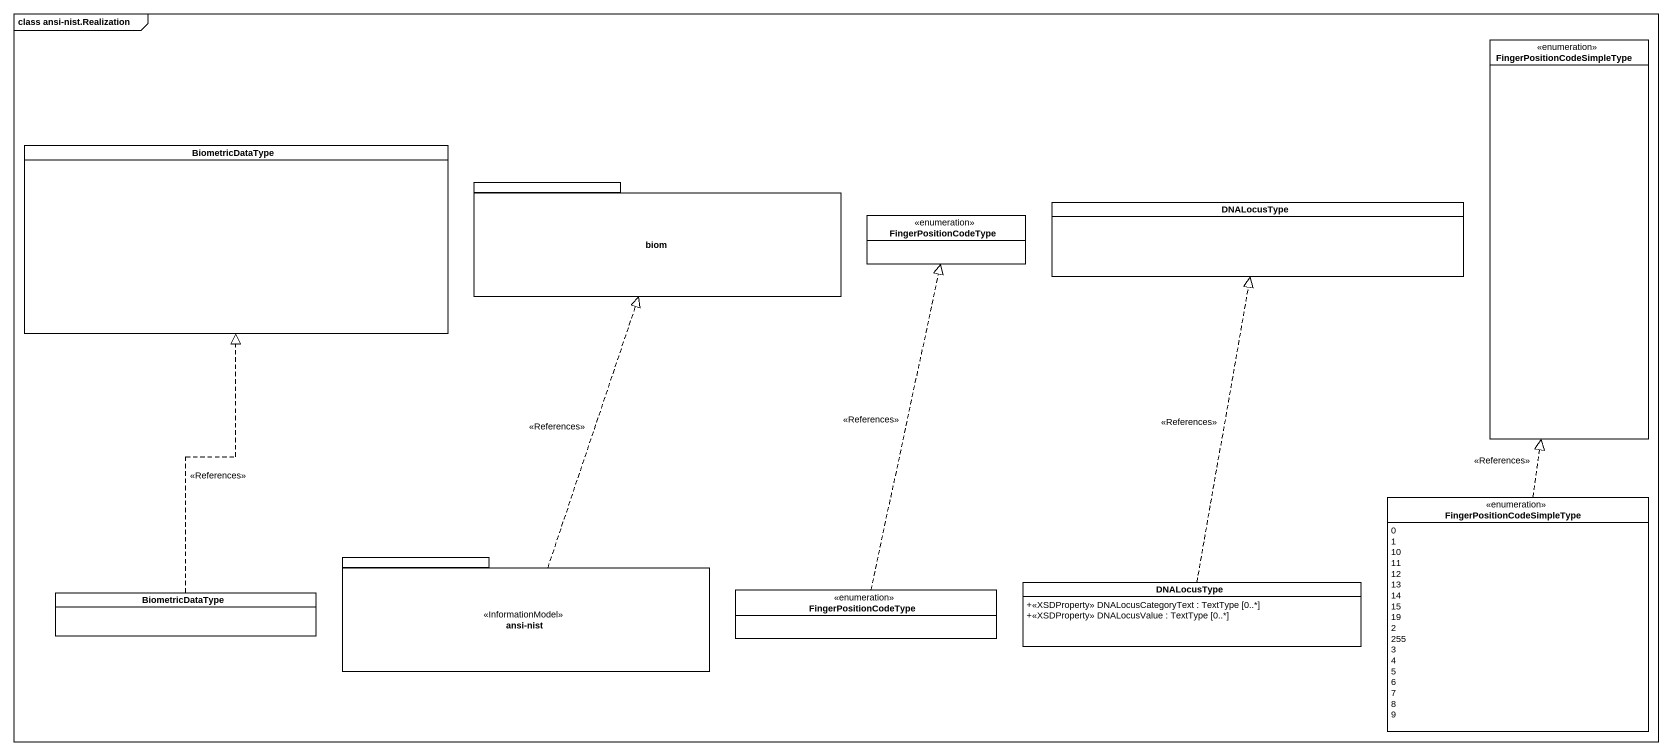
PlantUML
@startuml
mainframe class ansi-nist.Realization
hide circle
hide empty members
skinparam classAttributeIconSize 0
enum FingerPositionCodeSimpleType
class BiometricDataType
package biom {
}
class DNALocusType
enum FingerPositionCodeType
enum "FingerPositionCodeSimpleType" as FingerPositionCodeSimpleType_2 {
  0
  1
  10
  11
  12
  13
  14
  15
  19
  2
  255
  3
  4
  5
  6
  7
  8
  9
}
package "ansi-nist" as ansi_nist <<InformationModel>> {
}
enum "FingerPositionCodeType" as FingerPositionCodeType_2
class "DNALocusType" as DNALocusType_2 {
  +<<XSDProperty>> DNALocusCategoryText : TextType [0..*]
  +<<XSDProperty>> DNALocusValue : TextType [0..*]
}
class "BiometricDataType" as BiometricDataType_2
FingerPositionCodeSimpleType_2 .up.|> FingerPositionCodeSimpleType : <<References>>
ansi_nist .up.|> biom : <<References>>
FingerPositionCodeType_2 .up.|> FingerPositionCodeType : <<References>>
DNALocusType_2 .up.|> DNALocusType : <<References>>
BiometricDataType_2 .up.|> BiometricDataType : <<References>>
@enduml
